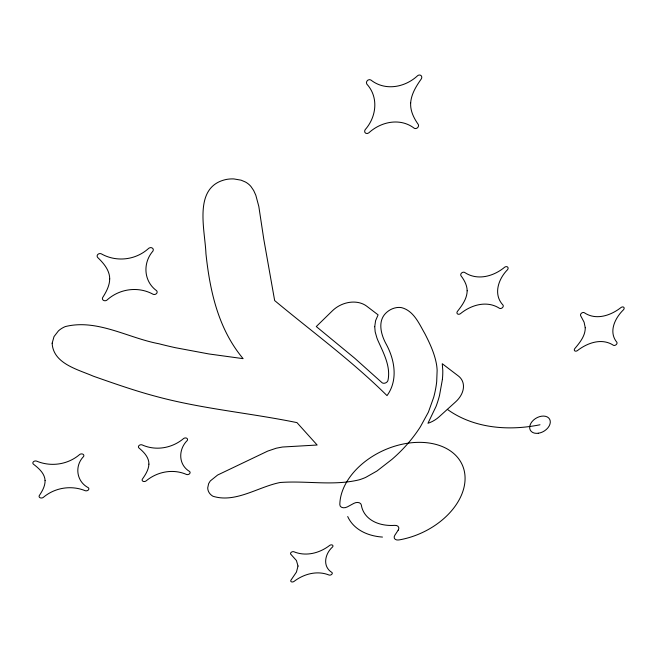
<?xml version="1.0" encoding="UTF-8"?>
<svg xmlns="http://www.w3.org/2000/svg" width="657" height="657" viewBox="0 0 657 657"><rect width="100%" height="100%" fill="white"/><g stroke="black" fill="none" stroke-linecap="round" stroke-linejoin="round"><path stroke-width="0.99" d="M539.997 424.767A146.757 106.606 -34.8 0 1 447.351 409.36M382.473 537.073A60.091 41.621 -24.2 0 1 347.709 516.525M52.158 343.217C53.168 363.674 77.863 369.448 93.335 376.182C110.614 382.267 127.91 388.328 145.501 393.477A595.513 530.807 -67 0 0 157.056 396.68C202.956 409.015 250.489 413.056 296.964 422.623L317.142 445.019L282.453 447.023L276.269 448.205L267.719 451.096L217.623 475.036L210.289 480.949L208.639 483.618L207.727 487.839A17.164 12.475 -16.4 0 0 209.476 493.144A16.852 12.245 -16.4 0 0 212.991 496.257C235.559 503.361 258.324 486.755 280.169 482.501C306.408 480.505 333.313 486.098 359.124 479.832A41.711 30.255 -23 0 0 365.67 477.409L376.946 471.02L391.974 459.35A138.611 105.9 -21.6 0 0 407.636 443.795A145.829 111.78 -21.4 0 0 420.431 426.722L428.389 412.153L433.677 397.378A146.133 111.739 -21.2 0 0 436.691 381.733L437.135 370.31A86.527 65.421 -24.4 0 0 436.511 364.43C434.622 353.597 429.908 343.512 424.931 333.797C419.199 323.868 413.902 310.975 401.788 307.698A14.807 11.522 -28.7 0 0 396.22 307.673A15.218 11.834 -28.6 0 0 387.08 312.009C376.937 320.279 380.912 334.791 386.415 344.555C394.832 360.184 398.167 380.362 387.014 395.621C352.144 361.005 312.346 331.957 274.659 300.569L263.777 239.181L258.817 206.446L255.819 195.244L253.668 190.497L250.925 186.473A23.052 20.268 -21.3 0 0 245.488 182.038L241.111 180.174L233.876 178.934A30.436 26.674 -20.7 0 0 226.402 179.435C192.649 186.498 205.017 229.457 205.937 253.627C209.928 291.108 218.239 328.911 243.123 358.656L208.91 353.959L175.411 347.701A608.472 535.841 -75.5 0 1 158.78 343.726C128.123 337.994 96.94 318.62 65.265 326.595A22.363 18.01 -6.4 0 0 58.457 330.857L54.005 336.606L52.158 343.217M374.736 326.677L375.172 331.842L376.872 337.829A109.809 83.644 -33.2 0 0 377.816 340.244C383.343 352.727 390.882 366.212 388.008 380.214A3.572 2.685 -26.1 0 1 385.421 382.974A3.572 2.685 -26.1 0 1 381.865 382.555L354.681 358.196L316.28 326.554L332.409 310.794A24.966 19.718 -26 0 1 366.713 306.187L378.095 314.859L375.582 320.706L374.736 326.677M410.666 102.853C410.14 110.68 413.77 118.055 418.156 124.296A2.825 2.382 -41.3 0 1 417.638 127.614A2.825 2.382 -41.3 0 1 414.255 128.246C400.244 117.521 381.06 121.602 368.766 132.886A2.825 2.439 -38.7 0 1 365.169 129.667C376.453 116.987 378.875 97.236 366.852 84.137A2.924 2.562 -43.8 0 1 370.835 79.982C385.117 91.282 405.024 87.488 417.663 75.662A2.924 2.497 -45.9 0 1 421.104 75.645A2.924 2.497 -45.9 0 1 421.178 79.086C416.201 86.182 411.323 93.984 410.666 102.853M585.239 327.712C585.387 335.85 579.844 342.576 574.9 348.473A2.341 1.643 -34 0 0 574.711 350.822A2.341 1.643 -34 0 0 577.388 350.624C587.399 342.847 601.796 337.657 613.416 345.278A2.332 1.61 -35.1 0 0 616.135 344.679A2.332 1.61 -35.1 0 0 616.849 342.264C608.185 331.728 615.092 317.931 623.501 309.751A2.398 1.675 -36.6 0 0 623.772 307.304A2.398 1.675 -36.6 0 0 621.087 307.468C610.854 315.532 596.03 320.682 584.221 312.675A2.398 1.708 -35.5 0 0 581.404 313.282A2.398 1.708 -35.5 0 0 580.714 315.812L584.098 322.193L585.239 327.712M45.078 480.464C45.234 486.008 42.311 491.025 39.363 495.501A2.505 1.807 -7.6 0 0 40.061 497.735A2.505 1.807 -7.6 0 0 43.255 497.431C54.818 487.609 71.186 484.997 85.238 490.705A2.464 1.799 -9.6 0 0 88.317 490.007A2.464 1.799 -9.6 0 0 88.252 487.691C76.426 481.458 74.356 466.043 83.554 456.541A2.521 1.881 -8.9 0 0 82.913 454.209A2.521 1.881 -8.9 0 0 79.694 454.488C67.843 464.688 50.95 467.102 36.578 461.115A2.562 1.897 -6.7 0 0 33.367 461.822A2.562 1.897 -6.7 0 0 33.532 464.261C38.771 468.293 44.668 473.352 45.078 480.464M467.16 290.78C467.07 298.664 462.142 305.382 457.486 311.328A2.456 1.864 -31.8 0 0 457.486 313.882A2.456 1.864 -31.8 0 0 460.409 313.709C471.176 304.856 486.927 300.175 499.484 308.314A2.447 1.831 -33.5 0 0 502.408 307.681A2.447 1.831 -33.5 0 0 502.991 305.07C492.972 294.418 498.4 278.905 507.516 269.723A2.513 1.914 -35.4 0 0 507.598 267.046A2.513 1.914 -35.4 0 0 504.666 267.202C493.645 276.4 477.384 280.974 464.606 272.417A2.521 1.955 -33.6 0 0 461.567 273.049A2.521 1.955 -33.6 0 0 461.033 275.809C464.285 280.145 467.119 285.212 467.16 290.78M109.711 278.839C109.637 285.639 106.294 291.848 102.738 297.449A2.743 2.283 -7.8 0 0 103.404 300.306A2.743 2.283 -7.8 0 0 106.919 300.118C119.434 288.727 138.142 286.058 153.089 294.254A2.702 2.258 -12 0 0 156.489 293.572A2.702 2.258 -12 0 0 156.53 290.649C143.555 281.188 142.643 262.825 152.982 251.04A2.768 2.382 -11.3 0 0 148.86 248.198C135.983 260.098 116.601 262.463 101.309 253.84A2.817 2.406 -6.3 0 0 97.753 254.53A2.817 2.406 -6.3 0 0 97.819 257.618C103.666 263.268 109.678 270.249 109.711 278.839M298.015 566.03L296.447 572.075L291.1 579.95A2.127 1.421 -18.9 0 0 291.338 581.774A2.127 1.421 -18.9 0 0 293.983 581.453C303.846 573.898 317.15 570.26 329.067 575.031A2.102 1.404 -20.3 0 0 331.67 574.39A2.102 1.404 -20.3 0 0 331.941 572.485C322.07 566.416 325.018 553.596 332.565 546.977A2.152 1.462 -20.6 0 0 332.376 545.072A2.152 1.462 -20.6 0 0 329.724 545.376C319.647 553.186 305.99 556.75 293.851 551.749A2.168 1.478 -19.1 0 0 291.15 552.397A2.168 1.478 -19.1 0 0 290.928 554.393L296.422 560.511L298.015 566.03M148.909 464.129C148.663 469.698 145.55 474.6 142.446 479.027A2.414 1.774 -12.4 0 0 142.963 481.252A2.414 1.774 -12.4 0 0 146.035 480.957C157.22 471.636 172.996 468.548 186.514 474.469A2.382 1.757 -14.6 0 0 189.503 473.796A2.382 1.757 -14.6 0 0 189.594 471.496C178.162 464.663 178.261 449.429 187.188 440.568A2.439 1.84 -14.4 0 0 186.736 438.244A2.439 1.84 -14.4 0 0 183.64 438.515C172.183 448.197 155.923 451.121 142.101 444.896A2.472 1.856 -12 0 0 138.997 445.586A2.472 1.856 -12 0 0 138.988 448C143.834 452.065 149.057 457.329 148.909 464.129M442.391 379.5L439.492 395.555A141.041 107.567 -21.7 0 1 436.043 406.445L427.953 423.289A23.135 16.86 -27.1 0 0 439.098 416.834L455.654 401.838A23.299 17.033 -28.2 0 0 458.356 375.976L442.251 363.715L442.785 370.367A112.988 85.78 -23.3 0 1 442.375 379.5M398.175 530.191L394.8 535.299A5.289 3.556 -23.3 0 0 398.865 539.955A65.56 45.415 -24.2 0 0 465.025 480.349A65.56 45.415 -24.2 0 0 404.03 443.861A65.56 45.415 -24.2 0 0 339.825 504.633A5.519 3.86 -21.7 0 0 347.405 506.867L353.868 503.361A5.486 3.819 -22.1 0 1 361.334 505.061A43.691 30.255 -24.2 0 0 394.758 525.37A5.33 3.605 -23.2 0 1 398.175 530.191M538.288 433.25A11.103 7.605 -30.5 0 0 549.646 419.24A11.103 7.605 -30.5 0 0 532.014 421.663A11.103 7.605 -30.5 0 0 538.288 433.25"/></g></svg>
